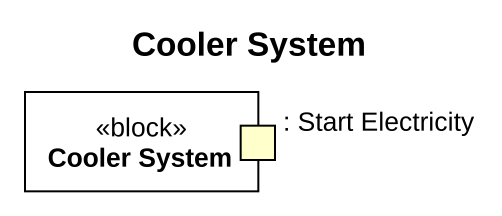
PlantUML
@startuml
title Cooler System
rectangle "Cooler System" as Cooler_System <<block>> {
  port ": Start Electricity" as Start_Electricity #FFFFCC
}
@enduml
